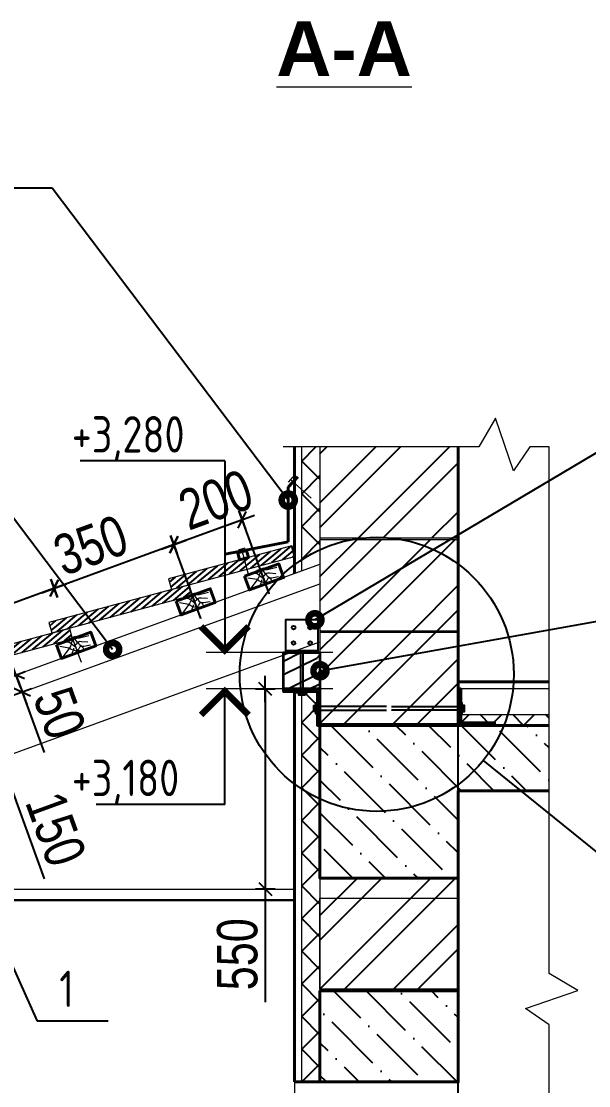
# Model space of a CAD drawing. Extents: x -12289450 to -10763036, y -7834513 to -6150123.
# Drawn here: x -10968245 to -10966685, y -7683303 to -7680378 of the extents above; entities that cross this region are included whole.
import ezdxf

# ---------------------------------------------------------------- set-up
doc = ezdxf.new("R2010")
doc.units = 0
doc.header["$LTSCALE"] = 25
doc.header["$PDMODE"] = 35
doc.layers.get('DefPoints').update_dxf_attribs({"color": 10, "lineweight": 30})
for name, color, linetype in [('004-ВСПЛИНИИ', 15, 'Continuous'), ('005-РАЗМЕРЫ', 252, 'Continuous'), ('008-ШТРИХОВКА', 252, 'Continuous'), ('1рамка1', 7, 'Continuous'), ('Annotation - Text', 7, 'Continuous'), ('Крыши', 7, 'Continuous')]:
    doc.layers.add(name, color=color, linetype=linetype)
for name, color, linetype, lineweight in [('__АР размеры К_Ном_пера__1', 7, 'Continuous', 5), ('RAZMER', 7, 'Continuous', 9), ('Перегор', 4, 'Continuous', 20), ('Стена', 7, 'Continuous', 5), ('СТЕНЫ', 5, 'Continuous', 40), ('Штрих', 9, 'Continuous', 13)]:
    doc.layers.add(name, color=color, linetype=linetype, lineweight=lineweight)
doc.styles.add('GOST 2.304', font='cs_gost2304.shx')
doc.styles.add('TXT0', font='txt', dxfattribs={"width": 0.8})
doc.styles.add('СГЕНЕРИР_СТИЛЬ_1', font='arialbd.ttf')
doc.dimstyles.new('Копия РАЗМЕРЫ22', dxfattribs={"dimscale": 30, "dimtxt": 3.7, "dimasz": 0.06, "dimexe": 0, "dimexo": 0, "dimgap": 0.7, "dimtad": 1, "dimdec": 0, "dimzin": 0, "dimdsep": 46, "dimtxsty": 'TXT0', "dimblk1": 'A8MITTA', "dimblk2": 'A8MITTA', "dimsah": 1, "dimcen": 0.2, "dimse1": 1, "dimse2": 1, "dimadec": 0, "dimazin": 0, "dimtp": 6, "dimtm": 6, "dimtfac": 1, "dimtdec": 0, "dimtofl": 0, "dimtmove": 0, "dimatfit": 3, "dimldrblk": 'A8MITTA', "dimfxl": 0, "dimtolj": 1, "dimtzin": 0, "dimarcsym": 0})

# ---------------------------------------------------------------- blocks, each defined once
blk = doc.blocks.new('A8MITTA', base_point=(3180, 3140))
for p, q in [((3180, 3155), (3180, 3125)), ((3160, 3140), (3200, 3140)), ((3170, 3130), (3190, 3150))]:
    blk.add_line(p, q)
blk = doc.blocks.new('*D929')
at = {"layer": '005-РАЗМЕРЫ', "color": 0, "lineweight": -2, "transparency": 16777216}
blk.add_arc((-10969291.3, -7682762.6), 312.9, 0.3296, 19.6704, dxfattribs=at)
at = {"layer": 'DefPoints', "color": 0, "transparency": 16777216}
for p in [(-10967423.9, -7682082.9), (-10968980.5, -7682726.2), (-10969291.3, -7682762.6), (-10968923.9, -7682762.6), (-10968543.9, -7682762.6)]:
    blk.add_point(p, dxfattribs=at)
at = {"layer": '005-РАЗМЕРЫ', "color": 0, "lineweight": -2, "transparency": 16777216, "xscale": 1.8, "yscale": 1.8, "zscale": 1.8}
for p, rotation in [((-10968997.2, -7682655.5), 109.8351861103315), ((-10968978.4, -7682762.6), 270.1648138897305)]:
    blk.add_blockref('A8MITTA', p, dxfattribs=dict(at, rotation=rotation))
at = {"layer": '005-РАЗМЕРЫ', "color": 0, "transparency": 16777216, "insert": (-10968925.4, -7682629.4), "char_height": 111, "attachment_point": 5, "rotation": 290, "style": 'TXT0'}
blk.add_mtext('\\A1;20°', dxfattribs=at)
blk = doc.blocks.new('*D937')
at = {"layer": '005-РАЗМЕРЫ', "color": 0, "lineweight": -2, "transparency": 16777216}
for p, q in [((-10968353.4, -7682263.5), (-10968303.3, -7682401.1)), ((-10968302.7, -7682402.8), (-10968182.1, -7682734.2))]:
    blk.add_line(p, q, dxfattribs=at)
at = {"layer": 'DefPoints', "color": 0, "transparency": 16777216}
for p in [(-10968223.2, -7682214.2), (-10968171.9, -7682355.1), (-10968302.7, -7682402.8)]:
    blk.add_point(p, dxfattribs=at)
at = {"layer": '005-РАЗМЕРЫ', "color": 0, "lineweight": -2, "transparency": 16777216, "xscale": 1.8, "yscale": 1.8, "zscale": 1.8}
for p, rotation in [((-10968354, -7682261.8), 109.9999999997401), ((-10968302.7, -7682402.8), 289.9999999997401)]:
    blk.add_blockref('A8MITTA', p, dxfattribs=dict(at, rotation=rotation))
at = {"layer": '005-РАЗМЕРЫ', "color": 0, "transparency": 16777216, "insert": (-10968150.3, -7682597.9), "char_height": 111, "attachment_point": 5, "rotation": 290, "style": 'TXT0'}
blk.add_mtext('\\A1;150', dxfattribs=at)
blk = doc.blocks.new('*D933')
at = {"layer": '005-РАЗМЕРЫ', "color": 0, "lineweight": -2, "transparency": 16777216}
blk.add_line((-10968156.3, -7681936.4), (-10968481.8, -7682054.9), dxfattribs=at)
at = {"layer": 'DefPoints', "color": 0, "transparency": 16777216}
for p in [(-10968483.5, -7682055.5), (-10968097.1, -7682093.8), (-10968426, -7682213.5)]:
    blk.add_point(p, dxfattribs=at)
at = {"layer": '005-РАЗМЕРЫ', "color": 0, "lineweight": -2, "transparency": 16777216, "xscale": 1.8, "yscale": 1.8, "zscale": 1.8}
for p, rotation in [((-10968154.6, -7681935.8), 19.99999999960561), ((-10968483.5, -7682055.5), 199.9999999996056)]:
    blk.add_blockref('A8MITTA', p, dxfattribs=dict(at, rotation=rotation))
at = {"layer": '005-РАЗМЕРЫ', "color": 0, "transparency": 16777216, "insert": (-10968383.1, -7681937.6), "char_height": 111, "attachment_point": 5, "rotation": 20, "style": 'TXT0'}
blk.add_mtext('\\A1;350', dxfattribs=at)
blk = doc.blocks.new('ytjtyj')
at = {"layer": 'Перегор', "linetype": 'Continuous'}
for p, q in [((-3.6, 13.4), (-21.6, 6.9)), ((-12.6, 10.2), (11.8, -56.9))]:
    blk.add_line(p, q, dxfattribs=at)
at = {"layer": 'Стена', "linetype": 'Continuous', "ltscale": 100}
blk.add_line((51.9, -12.5), (38.2, 25), dxfattribs=at)
blk.add_lwpolyline([(-55.8, -9.2), (-42.1, -46.8), (51.9, -12.5), (38.2, 25), (-55.8, -9.2)], close=True, dxfattribs=at)
at = {"layer": 'Штрих', "linetype": 'Continuous', "ltscale": 100}
for p, q in [((-10.2, 4.4), (-15.6, -3.3)), ((0.3, 8.6), (-10.2, 4.4)), ((2, -2.6), (-4.9, 6.5)), ((7.6, 8.6), (0.3, 8.6)), ((32.8, 15.1), (7.6, 8.6)), ((-20.7, -18.1), (-46.9, -13.8)), ((-18.6, -15.3), (-38.4, -41.9)), ((-20.7, -2.7), (-33.2, -0.9)), ((-15.6, -6.6), (-20.7, -2.7)), ((-15.1, -22.2), (-20.7, -18.1)), ((-15.6, -8.5), (-18.6, -15.3)), ((-15.6, -3.3), (-15.6, -8.5)), ((-7.2, -13), (-15.6, -6.6)), ((-9.5, -24.4), (-15.1, -22.2)), ((-8.9, -23.1), (-12.3, -30.7)), ((-0.7, -26.6), (-9.5, -24.4)), ((-9, -18.9), (-8.9, -23.1)), ((-1.7, -7.1), (-7.2, -13)), ((-1.2, -17.6), (-7.2, -13)), ((2, -2.6), (-1.7, -7.1)), ((8.3, -25.3), (-0.7, -26.6)), ((1.3, -25.2), (0.1, -30.6)), ((5.7, -20.6), (1.3, -25.2)), ((7.1, -0.5), (2, -2.6)), ((5.7, -5.8), (2, -2.6)), ((7.2, -9.7), (5.7, -5.8)), ((8.7, -14.8), (5.7, -20.6)), ((12.9, -0.7), (7.1, -0.5)), ((13.7, -13.8), (7.2, -9.7)), ((13.7, -13.8), (8.7, -14.8)), ((30.7, -2.1), (12.9, -0.7)), ((17.6, -17.7), (13.7, -13.8)), ((19.4, -13.8), (13.7, -13.8)), ((17.5, -23.8), (14, -25.5)), ((21.4, -22.6), (17.5, -23.8)), ((20.1, -23), (17.6, -17.7)), ((37.5, -10.5), (19.4, -13.8)), ((-12.3, -30.7), (-11.7, -34.8))]:
    blk.add_line(p, q, dxfattribs=at)
blk = doc.blocks.new('*D934')
at = {"layer": '005-РАЗМЕРЫ', "color": 0, "lineweight": -2, "transparency": 16777216}
blk.add_line((-10967827.4, -7681816.7), (-10968152.9, -7681935.2), dxfattribs=at)
at = {"layer": 'DefPoints', "color": 0, "transparency": 16777216}
for p in [(-10968154.6, -7681935.8), (-10967768.2, -7681974.1), (-10968097.1, -7682093.8)]:
    blk.add_point(p, dxfattribs=at)
at = {"layer": '005-РАЗМЕРЫ', "color": 0, "lineweight": -2, "transparency": 16777216, "xscale": 1.8, "yscale": 1.8, "zscale": 1.8}
for p, rotation in [((-10967825.7, -7681816.1), 19.99999999974893), ((-10968154.6, -7681935.8), 199.9999999997489)]:
    blk.add_blockref('A8MITTA', p, dxfattribs=dict(at, rotation=rotation))
at = {"layer": '005-РАЗМЕРЫ', "color": 0, "transparency": 16777216, "insert": (-10968054.2, -7681817.8), "char_height": 111, "attachment_point": 5, "rotation": 20, "style": 'TXT0'}
blk.add_mtext('\\A1;350', dxfattribs=at)
blk = doc.blocks.new('*D935')
at = {"layer": '005-РАЗМЕРЫ', "color": 0, "lineweight": -2, "transparency": 16777216}
blk.add_line((-10967639.5, -7681748.3), (-10967824, -7681815.5), dxfattribs=at)
at = {"layer": 'DefPoints', "color": 0, "transparency": 16777216}
for p in [(-10967825.7, -7681816.1), (-10967580.3, -7681905.7), (-10967768.2, -7681974.1)]:
    blk.add_point(p, dxfattribs=at)
at = {"layer": '005-РАЗМЕРЫ', "color": 0, "lineweight": -2, "transparency": 16777216, "xscale": 1.8, "yscale": 1.8, "zscale": 1.8}
for p, rotation in [((-10967637.8, -7681747.7), 20.00000000105508), ((-10967825.7, -7681816.1), 200.0000000010551)]:
    blk.add_blockref('A8MITTA', p, dxfattribs=dict(at, rotation=rotation))
at = {"layer": '005-РАЗМЕРЫ', "color": 0, "transparency": 16777216, "insert": (-10967710.6, -7681692.8), "char_height": 111, "attachment_point": 5, "rotation": 20, "style": 'TXT0'}
blk.add_mtext('\\A1;200', dxfattribs=at)
blk = doc.blocks.new('*D936')
at = {"layer": '005-РАЗМЕРЫ', "color": 0, "lineweight": -2, "transparency": 16777216}
for p, q in [((-10968258.9, -7682175.9), (-10968243, -7682219.5)), ((-10968242.4, -7682221.2), (-10968181.9, -7682387.5))]:
    blk.add_line(p, q, dxfattribs=at)
at = {"layer": 'DefPoints', "color": 0, "transparency": 16777216}
for p in [(-10968242.4, -7682221.2), (-10968508.8, -7682265), (-10968491.7, -7682311.9)]:
    blk.add_point(p, dxfattribs=at)
at = {"layer": '005-РАЗМЕРЫ', "color": 0, "lineweight": -2, "transparency": 16777216, "xscale": 1.8, "yscale": 1.8, "zscale": 1.8}
for p, rotation in [((-10968259.5, -7682174.2), 109.9999999994365), ((-10968242.4, -7682221.2), 289.9999999994366)]:
    blk.add_blockref('A8MITTA', p, dxfattribs=dict(at, rotation=rotation))
at = {"layer": '005-РАЗМЕРЫ', "color": 0, "transparency": 16777216, "insert": (-10968139.9, -7682279), "char_height": 111, "attachment_point": 5, "rotation": 290, "style": 'TXT0'}
blk.add_mtext('\\A1;50', dxfattribs=at)
blk = doc.blocks.new('*D992')
at = {"layer": '005-РАЗМЕРЫ', "color": 0, "lineweight": -2, "transparency": 16777216}
for p, q in [((-10967574.3, -7682214.4), (-10967574.3, -7682760.8)), ((-10967574.3, -7682762.6), (-10967574.3, -7683073.7))]:
    blk.add_line(p, q, dxfattribs=at)
at = {"layer": 'DefPoints', "color": 0, "transparency": 16777216}
for p in [(-10967574.3, -7682212.6), (-10967523.9, -7682212.6), (-10967597.2, -7682762.6)]:
    blk.add_point(p, dxfattribs=at)
at = {"layer": '005-РАЗМЕРЫ', "color": 0, "lineweight": -2, "transparency": 16777216, "xscale": 1.8, "yscale": 1.8, "zscale": 1.8}
for p, rotation in [((-10967574.3, -7682212.6), 90), ((-10967574.3, -7682762.6), 270)]:
    blk.add_blockref('A8MITTA', p, dxfattribs=dict(at, rotation=rotation))
at = {"layer": '005-РАЗМЕРЫ', "color": 0, "transparency": 16777216, "insert": (-10967650.8, -7682941.7), "char_height": 111, "attachment_point": 5, "rotation": 90, "style": 'TXT0'}
blk.add_mtext('\\A1;550', dxfattribs=at)

msp = doc.modelspace()

# ---------------------------------------------------------------- hatches: boundary and pattern name
at = {"layer": '008-ШТРИХОВКА', "ltscale": 4}
h = msp.add_hatch(dxfattribs=at)
h.set_pattern_fill('ANSI37', color=256, scale=20, style=0)
h.set_pattern_definition([(45, (-10967473.87, -7683292.56), (-44.9013, 44.9013), []), (135, (-10967473.87, -7683292.56), (-44.9013, -44.9013), [])])
h.paths.add_polyline_path([(-10967423.9, -7682212.6), (-10967473.9, -7682212.6), (-10967473.9, -7683292.6), (-10967423.9, -7683292.6), (-10967423.9, -7683037.6), (-10967423.9, -7683037.6), (-10967423.9, -7682787.6), (-10967423.9, -7682732.6), (-10967423.9, -7682732.6), (-10967423.9, -7682732.6), (-10967423.9, -7682732.6), (-10967423.9, -7682307.6), (-10967423.9, -7682307.6)])
h.paths.add_polyline_path([(-10967473.9, -7681856.3), (-10967423.9, -7681838.1), (-10967423.9, -7681547.6), (-10967473.9, -7681547.6)])
at = {"layer": '008-ШТРИХОВКА', "lineweight": 25, "ltscale": 4}
h = msp.add_hatch(dxfattribs=at)
h.set_pattern_fill('ANSI32', color=256, scale=15, style=0)
h.set_pattern_definition([(45, (-10967423.87, -7682307.56), (-101.028, 101.028), []), (45, (-10967356.52, -7682307.56), (-101.028, 101.028), [])])
h.paths.add_polyline_path([(-10967043.9, -7681547.6), (-10967423.9, -7681547.6), (-10967423.9, -7681797.6), (-10967043.9, -7681797.6)])
h.paths.add_polyline_path([(-10967043.9, -7681802.6), (-10967423.9, -7681802.6), (-10967423.9, -7682052.6), (-10967043.9, -7682052.6)])
h.paths.add_polyline_path([(-10967043.9, -7682057.6), (-10967423.9, -7682057.6), (-10967423.9, -7682307.6), (-10967043.9, -7682307.6)])
at = {"layer": '008-ШТРИХОВКА'}
h = msp.add_hatch(dxfattribs=at)
h.set_pattern_fill('ANSI31', color=251, scale=4, angle=-5, style=0)
h.set_pattern_definition([(40, (1829357.714, -2816244.615), (-8.163402643, 9.728764428), [])])
h.paths.add_polyline_path([(-10967493.9, -7681848.4), (-10967496, -7681840.3), (-10967499.1, -7681829), (-10967501.6, -7681819.4), (-10967840.3, -7681910.2), (-10967832.5, -7681939.1)])
h = msp.add_hatch(dxfattribs=at)
h.set_pattern_fill('ANSI31', color=251, scale=4, angle=-5, style=0)
h.set_pattern_definition([(40, (1829028.821, -2816364.322), (-8.163402643, 9.728764428), [])])
h.paths.add_polyline_path([(-10967777.8, -7681956), (-10967778.9, -7681953.1), (-10967775.9, -7681952), (-10967782.8, -7681926.3), (-10968169.2, -7682029.9), (-10968161.4, -7682058.8)])
h = msp.add_hatch(dxfattribs=at)
h.set_pattern_fill('ANSI31', color=251, scale=4, angle=-5, style=0)
h.set_pattern_definition([(40, (1828699.929, -2816484.03), (-8.163402643, 9.728764428), [])])
h.paths.add_polyline_path([(-10968106.7, -7682075.7), (-10968107.8, -7682072.8), (-10968104.8, -7682071.7), (-10968111.7, -7682046), (-10968498.1, -7682149.6), (-10968490.3, -7682178.5)])
h = msp.add_hatch(dxfattribs=at)
h.set_pattern_fill('WOODFACE', color=251, scale=300, style=0, pattern_type=2)
h.set_pattern_definition([(0, (706632.24, -574797.82), (300, 300), [15, -285]), (90, (706752.24, -574692.82), (-300, 300), [30, -270]), (45, (706692.24, -574722.82), (3e-14, 300), [21.21, -63.63, 21.21, -42.42, 148.5, -127.2940687]), (45, (706617.24, -574812.82), (3e-14, 300), [21.213, -42.426, 21.213, -339.4120686]), (45, (706722.24, -574782.82), (3e-14, 300), [21.213, -403.0510686]), (45, (706752.24, -574797.82), (3e-14, 300), [21.213, -403.0510686]), (45, (706707.24, -574767.82), (3e-14, 300), [21.213, -403.0510686]), (45, (706692.24, -574752.82), (3e-14, 300), [42.426, -381.8380686]), (45, (706767.24, -574527.82), (3e-14, 300), [42.426, -381.8380686]), (45, (706662.24, -574737.82), (3e-14, 300), [84.852, -339.4120686]), (45, (706647.24, -574722.82), (3e-14, 300), [84.852, -339.4120686]), (45, (706842.24, -574632.82), (3e-14, 300), [84.852, -339.4120686]), (45, (706632.24, -574692.82), (3e-14, 300), [63.6396, -360.6244686]), (45, (706572.24, -574647.82), (3e-14, 300), [63.6396, -360.6244686]), (45, (706602.24, -574677.82), (3e-14, 300), [63.6396, -360.6244686]), (45, (706797.24, -574587.82), (3e-14, 300), [106.06602, -318.1980486]), (45, (706767.24, -574572.82), (3e-14, 300), [106.06602, -318.1980486]), (45, (706797.24, -574647.82), (3e-14, 300), [148.492424, -275.7716445]), (26.5650512, (706662.24, -574767.82), (300, 1e-07), [33.541017, -637.279374]), (26.5650512, (706722.24, -574677.82), (300, 1e-07), [33.541017, -637.279374]), (26.5650512, (706707.24, -574707.82), (300, 1e-07), [33.541017, -637.279374]), (26.5650512, (706647.24, -574797.82), (300, 1e-07), [67.08204, -603.738353]), (26.5650512, (706707.24, -574662.82), (300, 1e-07), [100.623059, -570.197334]), (26.5650512, (706677.24, -574647.82), (300, 1e-07), [134.1640785, -536.6563146]), (26.5650512, (706647.24, -574632.82), (300, 1e-07), [134.1640785, -536.6563146]), (26.5650512, (706602.24, -574542.82), (300, 1e-07), [134.1640785, -536.6563146]), (26.5650512, (706602.24, -574572.82), (300, 1e-07), [167.7051, -503.115293]), (26.5650512, (706617.24, -574602.82), (300, 1e-07), [167.7051, -503.115293]), (63.4349488, (706722.24, -574722.82), (2e-08, 300), [33.541017, -637.279374]), (63.4349488, (706677.24, -574752.82), (2e-08, 300), [33.541017, -637.279374]), (63.4349488, (706632.24, -574797.82), (2e-08, 300), [67.08204, -603.738353]), (63.4349488, (706722.24, -574752.82), (2e-08, 300), [67.08204, -603.738353]), (63.4349488, (706602.24, -574812.82), (2e-08, 300), [100.623059, -570.197334]), (63.4349488, (706572.24, -574812.82), (2e-08, 300), [134.1640785, -536.6563146]), (63.4349488, (706842.24, -574797.82), (2e-08, 300), [134.1640785, -536.6563146]), (63.4349488, (706737.24, -574767.82), (2e-08, 300), [134.1640785, -536.6563146]), (63.4349488, (706797.24, -574797.82), (2e-08, 300), [167.7051, -503.115293]), (63.4349488, (706767.24, -574782.82), (2e-08, 300), [167.7051, -503.115293])])
h.paths.add_polyline_path([(-10967423.9, -7682212.6), (-10967423.9, -7682112.6), (-10967523.9, -7682112.6), (-10967523.9, -7682212.6)])
at = {"layer": '008-ШТРИХОВКА', "ltscale": 4}
h = msp.add_hatch(dxfattribs=at)
h.set_pattern_fill('ANSI37', color=256, scale=20, style=0)
h.set_pattern_definition([(45, (-10967043.87, -7682312.57), (-44.901, 44.901), []), (135, (-10967043.87, -7682312.57), (-44.901, -44.901), [])])
h.paths.add_polyline_path([(-10966793.9, -7682312.6), (-10966793.9, -7682282.6), (-10967043.9, -7682282.6), (-10967043.9, -7682312.6)])
h = msp.add_hatch(dxfattribs=at)
h.set_pattern_fill('ANSI36', color=256, scale=20, angle=90, style=0)
h.set_pattern_definition([(135, (-10967423.87, -7682732.56), (-123.4785, 33.676), [158.75, -31.75, 0, -31.75])])
h.paths.add_polyline_path([(-10967423.9, -7682312.6), (-10967423.9, -7682732.6), (-10967043.9, -7682732.6), (-10967043.9, -7682732.6), (-10967043.9, -7682492.3), (-10967043.9, -7682312.6)])
h.paths.add_polyline_path([(-10966793.9, -7682312.6), (-10967043.9, -7682312.6), (-10967043.9, -7682492.3), (-10966793.9, -7682492.3)])
at = {"layer": '008-ШТРИХОВКА', "lineweight": 25, "ltscale": 4}
h = msp.add_hatch(dxfattribs=at)
h.set_pattern_fill('ANSI32', color=256, scale=15, style=0)
h.set_pattern_definition([(45, (-10967423.87, -7683037.56), (-101.028, 101.028), []), (45, (-10967356.52, -7683037.56), (-101.03, 101.03), [])])
h.paths.add_polyline_path([(-10967423.9, -7682732.6), (-10967423.9, -7682787.6), (-10967043.9, -7682787.6), (-10967043.9, -7682732.6)])
h.paths.add_polyline_path([(-10967423.9, -7682787.6), (-10967423.9, -7683037.6), (-10967043.9, -7683037.6), (-10967043.9, -7682787.6)])
at = {"layer": '008-ШТРИХОВКА', "ltscale": 4}
h = msp.add_hatch(dxfattribs=at)
h.set_pattern_fill('ANSI36', color=256, scale=20, angle=90, style=0)
h.set_pattern_definition([(135, (-11648206.35, -7034641.724), (-123.4785217, 33.6759605), [158.75, -31.75, 0, -31.75])])
h.paths.add_polyline_path([(-10967043.9, -7683292.6), (-10967043.9, -7683042.6), (-10967193.9, -7683042.6), (-10967373.9, -7683042.6), (-10967423.9, -7683042.6), (-10967423.9, -7683292.6)])

# ---------------------------------------------------------------- linework, layer by layer
at = {"lineweight": 25, "ltscale": 20}
for p, q in [((-10968160.1, -7680836.7), (-10969568.5, -7680836.7)), ((-10967511.2, -7681693.5), (-10968160.1, -7680836.7)), ((-10967993.9, -7682104), (-10968693.7, -7681179.5)), ((-10967437.9, -7682022.6), (-10966550.4, -7681495.4)), ((-10967423.9, -7682162.6), (-10966582.6, -7682012.3)), ((-10968521.7, -7682414), (-10968201.3, -7683125.7)), ((-10968006.2, -7683125.7), (-10968201.3, -7683125.7))]:
    msp.add_line(p, q, dxfattribs=at)
at = {"linetype": 'Continuous', "lineweight": 25, "ltscale": 20}
for p, q in [((-10967685.7, -7681585.8), (-10968083.2, -7681585.8)), ((-10967685.7, -7681585.8), (-10967685.7, -7682112.6)), ((-10967685.7, -7681795.2), (-10967685.7, -7682112.6)), ((-10967685.7, -7682529.9), (-10967685.7, -7682212.6)), ((-10967685.7, -7682529.9), (-10967685.7, -7682212.6)), ((-10967685.7, -7682529.9), (-10968039.1, -7682529.9))]:
    msp.add_line(p, q, dxfattribs=at)
at = {"lineweight": 25, "ltscale": 20, "const_width": 36}
for points in [[(-10967520.2, -7681693.5, -1), (-10967502.2, -7681693.5, -1)], [(-10967446.9, -7682022.6, -1), (-10967428.9, -7682022.6, -1)], [(-10968002.9, -7682104, -1), (-10967984.9, -7682104, -1)], [(-10967432.9, -7682162.6, -1), (-10967414.9, -7682162.6, -1)]]:
    msp.add_lwpolyline(points, format="xyb", close=True, dxfattribs=at)
at = {"linetype": 'Continuous', "lineweight": 25, "ltscale": 20, "const_width": 17.9}
for points in [[(-10967620.3, -7682040.9), (-10967685.7, -7682106.2), (-10967751, -7682040.9)], [(-10967620.3, -7682284.2), (-10967685.7, -7682218.9), (-10967751, -7682284.2)]]:
    msp.add_lwpolyline(points, dxfattribs=at)
at = {"layer": '004-ВСПЛИНИИ', "color": 1}
msp.add_line((-10966655.5, -7682666.8), (-10966974.8, -7682409), dxfattribs=at)
at = {"layer": '004-ВСПЛИНИИ', "color": 0, "lineweight": 0}
for points in [[(-10966793.9, -7681547.6), (-10966847, -7681547.6), (-10966891.9, -7681612.7), (-10966941.2, -7681468.4), (-10966987.5, -7681547.6), (-10967524.7, -7681547.6)], [(-10966793.9, -7683392.6), (-10966793.9, -7683135.5), (-10966859, -7683090.6), (-10966714.7, -7683041.3), (-10966793.9, -7682995), (-10966793.9, -7681547.6)]]:
    msp.add_lwpolyline(points, dxfattribs=at)
at = {"layer": '004-ВСПЛИНИИ', "color": 1}
msp.add_circle((-10967267.8, -7682172.4), 376.6, dxfattribs=at)
at = {"layer": '005-РАЗМЕРЫ', "color": 6, "lineweight": 25, "ltscale": 4}
for points in [[(-10967477.9, -7682109.6), (-10967477.9, -7682223.6), (-10967469.9, -7682223.6), (-10967469.9, -7682109.6)], [(-10967488.9, -7682219.6), (-10967473.9, -7682219.6), (-10967458.9, -7682219.6), (-10967458.9, -7682223.6), (-10967488.9, -7682223.6), (-10967488.9, -7682219.6)], [(-10967473.9, -7682223.6), (-10967465.9, -7682223.6), (-10967465.9, -7682229.6), (-10967473.9, -7682229.6), (-10967473.9, -7682229.6), (-10967473.9, -7682229.6), (-10967481.9, -7682229.6), (-10967481.9, -7682223.6), (-10967465.9, -7682223.6)], [(-10967430.9, -7682251.1), (-10967430.9, -7682266.1), (-10967430.9, -7682281.1), (-10967434.9, -7682281.1), (-10967434.9, -7682251.1), (-10967430.9, -7682251.1)], [(-10967036.9, -7682251.1), (-10967036.9, -7682266.1), (-10967036.9, -7682281.1), (-10967032.9, -7682281.1), (-10967032.9, -7682251.1), (-10967036.9, -7682251.1)], [(-10967434.9, -7682266.1), (-10967434.9, -7682274.1), (-10967440.9, -7682274.1), (-10967440.9, -7682266.1), (-10967440.9, -7682266.1), (-10967440.9, -7682266.1), (-10967440.9, -7682258.1), (-10967434.9, -7682258.1), (-10967434.9, -7682274.1)], [(-10967240.9, -7682261.1), (-10967434.9, -7682261.1), (-10967434.9, -7682271.1), (-10967240.9, -7682271.1)], [(-10967226.9, -7682261.1), (-10967032.9, -7682261.1), (-10967032.9, -7682271.1), (-10967226.9, -7682271.1)], [(-10967032.9, -7682266.1), (-10967032.9, -7682274.1), (-10967026.9, -7682274.1), (-10967026.9, -7682266.1), (-10967026.9, -7682266.1), (-10967026.9, -7682266.1), (-10967026.9, -7682258.1), (-10967032.9, -7682258.1), (-10967032.9, -7682274.1)]]:
    msp.add_lwpolyline(points, dxfattribs=at)
at = {"layer": '008-ШТРИХОВКА', "ltscale": 3}
for points in [[(-10967043.9, -7683392.6), (-10967043.9, -7681547.6)], [(-10967563.9, -7681950.7), (-10967647, -7681722.3)], [(-10967751.8, -7682019.1), (-10967834.9, -7681790.7)], [(-10967493.9, -7681848.4), (-10967501.6, -7681819.4)]]:
    msp.add_lwpolyline(points, dxfattribs=at)
at = {"layer": '1рамка1', "color": 7, "lineweight": 25, "ltscale": 133.333333}
msp.add_line((-10967428.9, -7682107.6), (-10967518.9, -7682107.6), dxfattribs=at)
msp.add_lwpolyline([(-10967518.9, -7682112.6), (-10967428.9, -7682112.6), (-10967428.9, -7682022.6), (-10967518.9, -7682022.6), (-10967518.9, -7682112.6)], close=True, dxfattribs=at)
for centre in [(-10967496.6, -7682043.8), (-10967451.1, -7682043.8), (-10967496.6, -7682086.3), (-10967451.1, -7682086.3)]:
    msp.add_circle(centre, 5, dxfattribs=at)
at = {"layer": '__АР размеры К_Ном_пера__1', "linetype": 'Continuous'}
for points in [[(-10967388.5, -7682112.6), (-10967736.8, -7682112.6)], [(-10967388.5, -7682212.6), (-10967736.8, -7682212.6)]]:
    msp.add_lwpolyline(points, dxfattribs=at)
at = {"layer": 'RAZMER', "color": 1, "lineweight": 35, "ltscale": 4}
msp.add_lwpolyline([(-10967423.9, -7682112.6), (-10967423.9, -7682212.6), (-10967523.9, -7682212.6), (-10967523.9, -7682112.6)], close=True, dxfattribs=at)
at = {"layer": 'Крыши', "lineweight": 15, "ltscale": 3}
msp.add_line((-10969423.9, -7682762.6), (-10967493.9, -7682762.6), dxfattribs=at)
at = {"layer": 'Крыши', "lineweight": 30, "ltscale": 3}
msp.add_line((-10969443.9, -7682792.6), (-10967493.9, -7682792.6), dxfattribs=at)
at = {"layer": 'Крыши', "lineweight": 15, "ltscale": 3}
for points in [[(-10969443.9, -7682605.3), (-10967423.9, -7681870)], [(-10969443.9, -7682658.5), (-10967423.9, -7681923.3)], [(-10969291.3, -7682762.6), (-10967423.9, -7682082.9)]]:
    msp.add_lwpolyline(points, dxfattribs=at)
at = {"layer": 'Перегор', "linetype": 'Continuous'}
for p, q in [((-10967498.9, -7681630), (-10967511.7, -7681644.3)), ((-10967505.3, -7681637.1), (-10967448.6, -7681688.2)), ((-10967630.5, -7681826), (-10967649, -7681831)), ((-10967639.7, -7681828.5), (-10967621.3, -7681897.4))]:
    msp.add_line(p, q, dxfattribs=at)
at = {"layer": 'Перегор', "linetype": 'Continuous', "ltscale": 100}
for points in [[(-10967840.3, -7681910.2), (-10967832.5, -7681939.1), (-10967493.9, -7681848.4), (-10967501.6, -7681819.4)], [(-10968169.2, -7682029.9), (-10968161.4, -7682058.8), (-10967775.1, -7681955.3), (-10967782.8, -7681926.3)], [(-10968498.1, -7682149.6), (-10968490.3, -7682178.5), (-10968103.9, -7682075), (-10968111.7, -7682046)]]:
    msp.add_lwpolyline(points, close=True, dxfattribs=at)
at = {"layer": 'СТЕНЫ', "color": 3, "lineweight": 40}
for p, q in [((-10967511.2, -7681808.3), (-10967511.2, -7681658.3)), ((-10967684.8, -7681841.8), (-10967511.2, -7681808.3))]:
    msp.add_line(p, q, dxfattribs=at)
at = {"layer": 'СТЕНЫ', "ltscale": 3}
for p, q in [((-10966793.9, -7682312.6), (-10967423.9, -7682312.6)), ((-10967043.9, -7682492.3), (-10966793.9, -7682492.3)), ((-10967423.9, -7682732.6), (-10967043.9, -7682732.6))]:
    msp.add_line(p, q, dxfattribs=at)
at = {"layer": 'СТЕНЫ', "lineweight": 15, "ltscale": 3}
for points in [[(-10967493.9, -7681547.6), (-10967493.9, -7681817.3)], [(-10967423.9, -7681547.6), (-10967423.9, -7683292.6), (-10967473.9, -7683292.6), (-10967473.9, -7682229.6)], [(-10967473.9, -7681888.2), (-10967473.9, -7681547.6)], [(-10967493.9, -7682219.6), (-10967493.9, -7683392.6)], [(-10967043.9, -7682492.3), (-10967043.9, -7683392.6)]]:
    msp.add_lwpolyline(points, dxfattribs=at)
at = {"layer": 'СТЕНЫ', "ltscale": 3}
for points in [[(-10967493.9, -7681547.6), (-10967493.9, -7681895.5)], [(-10967043.9, -7681547.6), (-10967043.9, -7682312.5)], [(-10967493.9, -7682219.6), (-10967493.9, -7683292.6)], [(-10967043.9, -7682492.3), (-10967043.9, -7682732.6), (-10967423.9, -7682732.6), (-10967423.9, -7682312.5)], [(-10967493.9, -7683292.6), (-10967043.9, -7683292.6), (-10967043.9, -7682732.6)]]:
    msp.add_lwpolyline(points, dxfattribs=at)
at = {"layer": 'СТЕНЫ', "lineweight": 9, "ltscale": 4}
for points in [[(-10967423.9, -7681797.6), (-10967043.9, -7681797.6), (-10967043.9, -7681547.6), (-10967423.9, -7681547.6)], [(-10967423.9, -7682052.6), (-10967043.9, -7682052.6), (-10967043.9, -7681802.6), (-10967423.9, -7681802.6)], [(-10967423.9, -7682307.6), (-10967043.9, -7682307.6), (-10967043.9, -7682057.6), (-10967423.9, -7682057.6)], [(-10967043.9, -7683037.6), (-10967423.9, -7683037.6), (-10967423.9, -7682787.6), (-10967043.9, -7682787.6)]]:
    msp.add_lwpolyline(points, close=True, dxfattribs=at)
at = {"layer": 'СТЕНЫ', "color": 3, "lineweight": 40}
msp.add_lwpolyline([(-10967511.2, -7681658.3), (-10967484.7, -7681629.3)], dxfattribs=at)
at = {"layer": 'СТЕНЫ', "color": 2}
for points in [[(-10967650, -7681838.4), (-10967644.8, -7681857.8), (-10967620.7, -7681851.3), (-10967625.9, -7681832), (-10967650, -7681838.4)], [(-10967631.4, -7681903), (-10967617.8, -7681940.6), (-10967523.8, -7681906.4), (-10967537.5, -7681868.8), (-10967631.4, -7681903)], [(-10967819.4, -7681971.4), (-10967805.7, -7682009), (-10967711.7, -7681974.8), (-10967725.4, -7681937.2), (-10967819.4, -7681971.4)], [(-10968148.3, -7682091.1), (-10968134.6, -7682128.7), (-10968040.6, -7682094.5), (-10968054.3, -7682056.9), (-10968148.3, -7682091.1)]]:
    msp.add_lwpolyline(points, close=True, dxfattribs=at)
at = {"layer": 'СТЕНЫ', "ltscale": 4}
msp.add_lwpolyline([(-10966793.9, -7682192.6), (-10967043.9, -7682192.6)], dxfattribs=at)
at = {"layer": 'СТЕНЫ', "color": 3, "ltscale": 4}
for points in [[(-10967423.9, -7682212.6), (-10967523.9, -7682212.6), (-10967523.9, -7682219.6), (-10967430.9, -7682219.6), (-10967430.9, -7682312.6), (-10967423.9, -7682312.6)], [(-10967043.9, -7682312.6), (-10966943.9, -7682312.6), (-10966943.9, -7682305.6), (-10967036.9, -7682305.6), (-10967036.9, -7682212.6), (-10967043.9, -7682212.6)]]:
    msp.add_lwpolyline(points, close=True, dxfattribs=at)
at = {"layer": 'СТЕНЫ', "lineweight": 9, "ltscale": 4}
for points in [[(-10966793.9, -7682212.6), (-10967043.9, -7682212.6)], [(-10967043.9, -7682282.6), (-10966793.9, -7682282.6)], [(-10967043.9, -7683292.6), (-10967493.9, -7683292.6)]]:
    msp.add_lwpolyline(points, dxfattribs=at)
at = {"layer": 'СТЕНЫ', "ltscale": 4}
msp.add_lwpolyline([(-10967043.9, -7683292.6), (-10967043.9, -7683042.6), (-10967193.9, -7683042.6), (-10967193.9, -7683042.6), (-10967373.9, -7683042.6), (-10967373.9, -7683042.6), (-10967423.9, -7683042.6), (-10967423.9, -7683292.6)], close=True, dxfattribs=at)

# ---------------------------------------------------------------- block references
at = {"layer": '005-РАЗМЕРЫ', "color": 251}
for p in [(-10967575.6, -7681893.9), (-10967763.6, -7681962.3), (-10968092.5, -7682082)]:
    msp.add_blockref('ytjtyj', p, dxfattribs=at)

# ---------------------------------------------------------------- texts
at = {"linetype": 'Continuous', "lineweight": 25, "ltscale": 20, "style": 'GOST 2.304'}
for s, p in [('+3,280', (-10968106.2, -7681562.9)), ('+3,180', (-10968106.2, -7682507.1))]:
    msp.add_text(s, height=100, dxfattribs=at).set_placement(p)
at = {"layer": 'Annotation - Text', "color": 0, "lineweight": 25, "style": 'GOST 2.304'}
msp.add_text('1', height=100, dxfattribs=at).set_placement((-10968140.6, -7683086.8))
at = {"layer": 'Annotation - Text', "color": 7, "linetype": 'Continuous', "lineweight": 0, "insert": (-10967357.7, -7680527.7), "char_height": 150, "attachment_point": 8, "style": 'СГЕНЕРИР_СТИЛЬ_1'}
msp.add_mtext('{\\LА-А}', dxfattribs=at)

# ---------------------------------------------------------------- dimensions: what is measured, and where the dimension line sits
at = {"layer": '005-РАЗМЕРЫ', "color": 251}
for base, p1, p2, angle, picture, middle, dimtype in [((-10967825.7, -7681816.1), (-10967580.3, -7681905.7), (-10967768.2, -7681974.1), 200, '*D935', (-10967684.4, -7681764.7), 161), ((-10968154.6, -7681935.8), (-10967768.2, -7681974.1), (-10968097.1, -7682093.8), 200, '*D934', (-10968028, -7681889.7), 161), ((-10968483.5, -7682055.5), (-10968097.1, -7682093.8), (-10968426, -7682213.5), 200, '*D933', (-10968356.9, -7682009.4), 161), ((-10968242.4, -7682221.2), (-10968508.8, -7682265), (-10968491.7, -7682311.9), 290, '*D936', (-10968211.8, -7682305.2), 161), ((-10967574.3, -7682212.6), (-10967597.2, -7682762.6), (-10967523.9, -7682212.6), 90, '*D992', (-10967574.3, -7682941.7), 160), ((-10968302.7, -7682402.8), (-10968223.2, -7682214.2), (-10968171.9, -7682355.1), 290, '*D937', (-10968222.1, -7682624.1), 161)]:
    dim = msp.add_linear_dim(base=base, p1=p1, p2=p2, angle=angle, dimstyle='Копия РАЗМЕРЫ22', dxfattribs=at)
    dim.commit()
    dim.dimension.update_dxf_attribs({"geometry": picture, "text_midpoint": middle, "dimtype": dimtype})
dim = msp.add_angular_dim_2l(base=(-10968980.5, -7682726.2), line1=((-10968543.9, -7682762.6), (-10968923.9, -7682762.6)), line2=((-10969291.3, -7682762.6), (-10967423.9, -7682082.9)), dimstyle='Копия РАЗМЕРЫ22', dxfattribs=at)
dim.commit()
dim.dimension.update_dxf_attribs({"geometry": '*D929', "text_midpoint": (-10968997.2, -7682655.5), "dimtype": 162})

doc.saveas('drawing.dxf')
